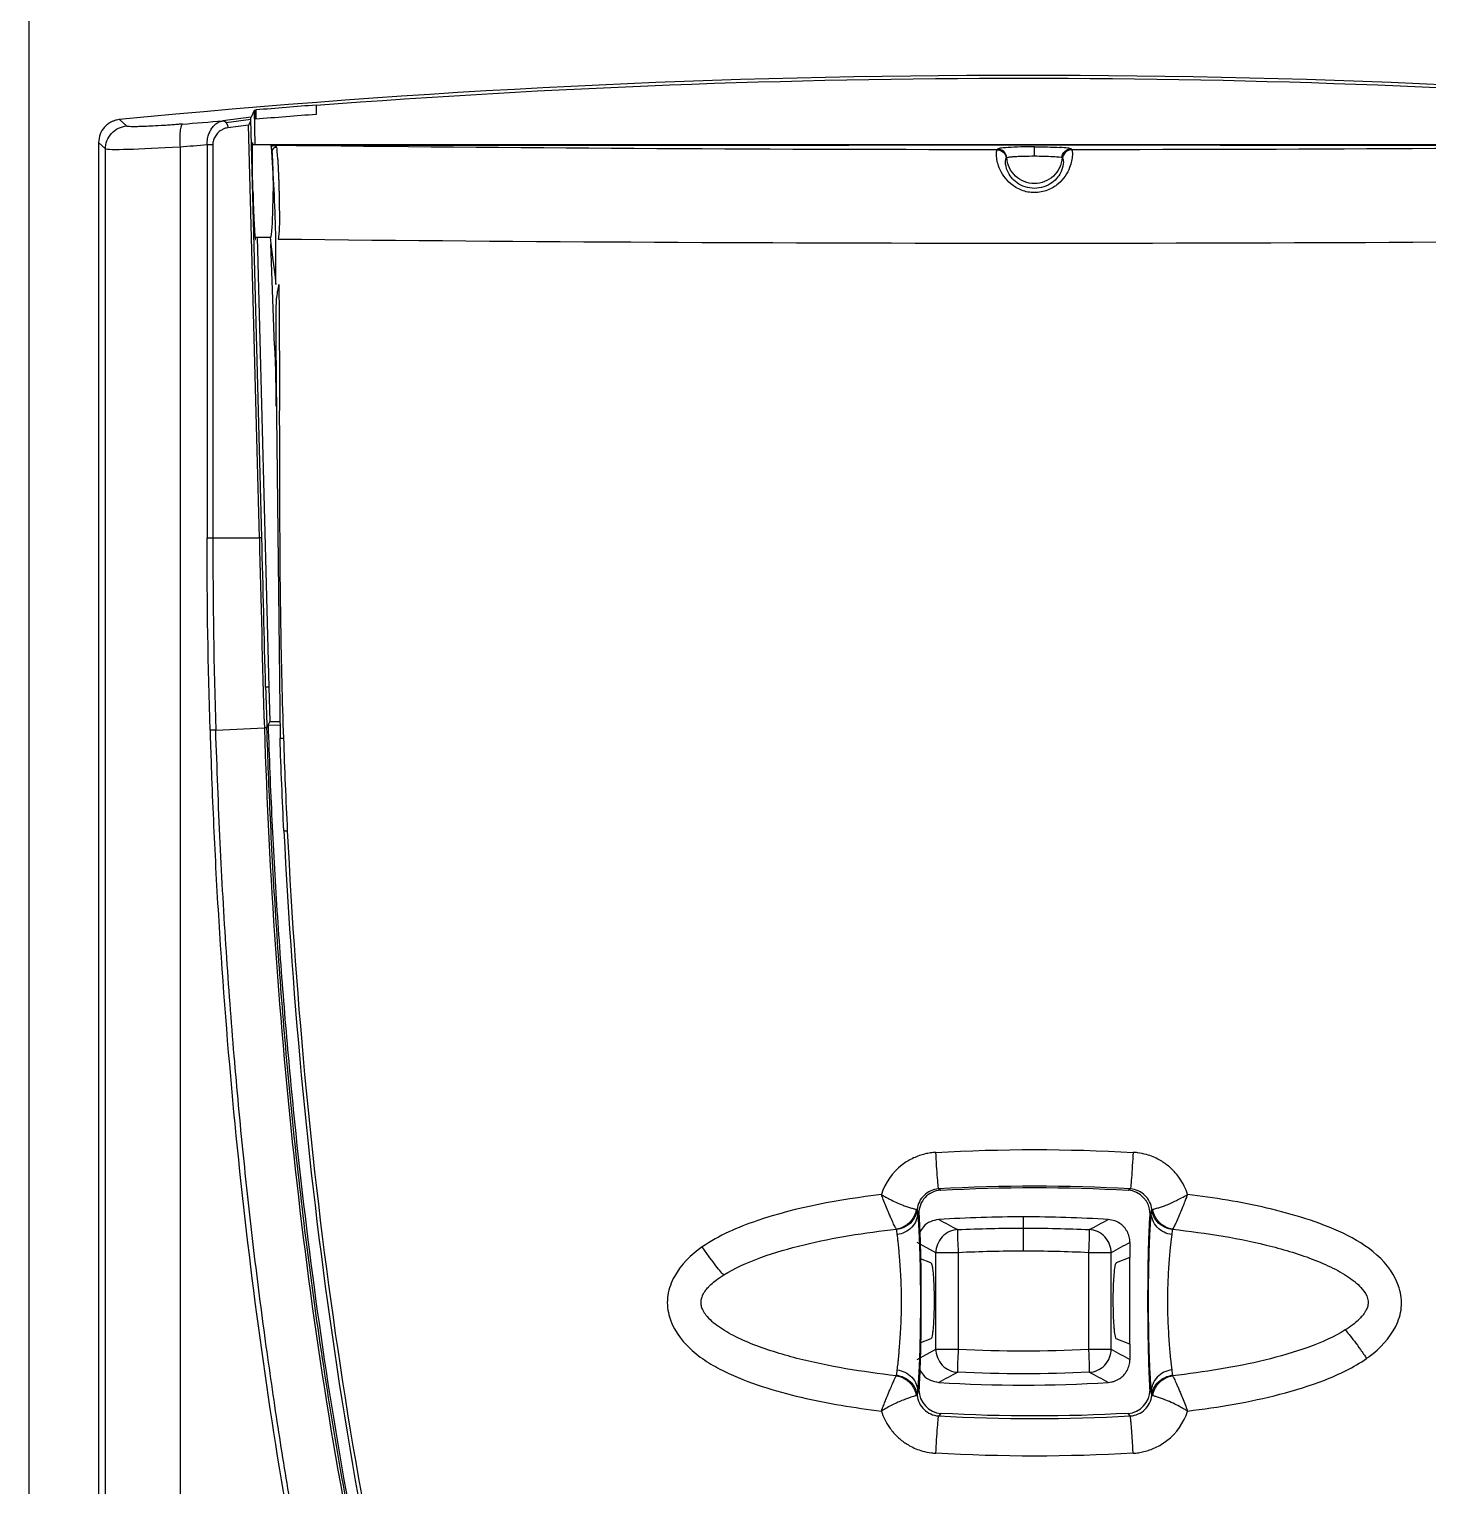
# Model space of a CAD drawing. Header units: millimetres. Extents: x 4 to 60, y 4 to 156.
# Drawn here: x 4.2 to 34.44, y 87.41 to 118.9 of the extents above; entities that cross this region are included whole.
import ezdxf

# ---------------------------------------------------------------- set-up
doc = ezdxf.new("R2010")
doc.units = ezdxf.units.MM

msp = doc.modelspace()

# ---------------------------------------------------------------- linework, layer by layer
at = {"color": 7, "linetype": 'Continuous', "lineweight": 25}
for p, q in [((4.201, 16.5), (4.201, 137.3)), ((9.065, 117.138), (8.999, 116.994)), ((9.101, 117.141), (9.065, 117.138)), ((9.065, 117.138), (9.083, 116.4)), ((9.106, 117.152), (9.101, 117.141)), ((9.101, 116.951), (9.101, 117.141)), ((10.408, 117.256), (10.408, 117.246)), ((10.408, 117.246), (10.408, 117.055)), ((6.303, 116.805), (6.152, 116.942)), ((9, 116.994), (8.391, 116.916)), ((8.997, 116.942), (8.463, 116.873)), ((8.946, 116.824), (8.499, 116.766)), ((9.179, 107.9), (8.946, 116.824)), ((9.234, 107.903), (8.997, 116.948)), ((5.701, 116.445), (5.701, 59.354)), ((5.852, 116.308), (5.701, 116.445)), ((5.852, 59.49), (5.852, 116.308)), ((7.465, 116.349), (7.465, 67.011)), ((8.049, 116.396), (8.049, 107.9)), ((8.173, 116.396), (8.173, 107.9)), ((42.373, 116.4), (9.042, 116.4)), ((9.438, 116.393), (9.429, 116.393)), ((9.429, 116.393), (21.921, 116.393)), ((21.921, 116.4), (29.953, 116.4)), ((29.953, 116.393), (42.445, 116.393)), ((25.339, 116.119), (25.357, 116.125)), ((26.533, 116.122), (26.536, 116.119)), ((9.093, 114.4), (9.424, 114.4)), ((9.135, 114.4), (9.384, 104.675)), ((9.413, 114.4), (9.43, 114.258)), ((9.537, 113.376), (9.537, 114.361)), ((9.43, 114.258), (9.459, 114.023)), ((9.51, 112.058), (9.43, 114.258)), ((9.459, 114.023), (9.511, 113.595)), ((9.511, 113.595), (9.537, 113.376)), ((9.551, 110.552), (9.626, 103.571)), ((8.173, 107.9), (9.179, 107.9)), ((9.384, 104.675), (9.317, 104.674)), ((9.382, 104.675), (9.404, 103.934)), ((9.404, 103.934), (9.368, 103.858)), ((9.404, 103.934), (9.622, 103.934)), ((8.236, 103.749), (9.287, 103.795)), ((9.368, 103.858), (9.341, 103.801)), ((9.368, 103.858), (9.623, 103.856)), ((23.867, 93.831), (23.911, 93.804)), ((27.965, 93.804), (28.009, 93.831)), ((23.414, 93.32), (23.426, 93.312)), ((25.701, 92.985), (25.701, 93.227)), ((28.462, 93.32), (28.45, 93.312)), ((23.806, 92.452), (23.401, 92.673)), ((28.002, 92.673), (28.002, 92.349)), ((23.696, 92.231), (23.475, 92.319)), ((23.806, 90.366), (23.806, 92.452)), ((24.296, 92.452), (23.806, 92.452)), ((24.296, 90.366), (24.296, 92.452)), ((27.106, 92.452), (27.106, 90.366)), ((27.596, 92.452), (27.106, 92.452)), ((27.596, 90.366), (27.596, 92.452)), ((28.002, 92.349), (27.706, 92.231)), ((28.002, 90.473), (28.002, 92.349)), ((23.401, 90.146), (23.806, 90.366)), ((23.696, 90.591), (23.475, 90.503)), ((23.806, 90.366), (24.296, 90.366)), ((27.106, 90.366), (27.596, 90.366)), ((28.002, 90.473), (27.706, 90.591)), ((28.002, 90.473), (28.002, 90.146)), ((23.911, 88.979), (23.867, 88.924)), ((28.009, 88.924), (27.965, 88.979))]:
    msp.add_line(p, q, dxfattribs=at)
at = {"color": 8, "linetype": 'Continuous', "lineweight": 25}
msp.add_line((9.533, 112.142), (9.551, 110.552), dxfattribs=at)
at = {"color": 7, "linetype": 'Continuous', "lineweight": 25}
for centre, radius, start, end in [((25.701, -82.1), 200, 84.39053, 95.60947), ((25.701, -82.1), 199.932, 85.60848, 94.38701), ((25.701, -82.1), 199.942, 94.38679, 94.76099), ((-35.086, 113.259), 44.637, 1.4153, 3.8391), ((25.697, 64.166), 29.061, 89.9918, 93.6075), ((25.708, 64.215), 29.012, 86.39, 90.0129), ((25.701, 118.755), 29.164, 266.3966, 273.6034)]:
    msp.add_arc(centre, radius, start, end, dxfattribs=at)
for points, knots in [([(9.106, 117.152), (9.106, 117.151), (9.105, 117.148), (9.104, 117.137), (9.102, 117.108), (9.102, 117.045), (9.101, 116.981), (9.101, 116.951)], [0, 0, 0, 0, 0.0965486, 0.2201276, 0.3720475, 0.696897, 1, 1, 1, 1]), ([(6.152, 116.942), (6.13, 116.939), (6.087, 116.933), (6.025, 116.914), (5.959, 116.884), (5.892, 116.841), (5.806, 116.76), (5.72, 116.63), (5.707, 116.507), (5.701, 116.445)], [0, 0, 0, 0, 0.089003, 0.177117, 0.265869, 0.383529, 0.50101, 0.749162, 1, 1, 1, 1]), ([(7.516, 116.846), (7.486, 116.844), (7.419, 116.839), (7.31, 116.83), (7.185, 116.821), (7.012, 116.81), (6.834, 116.8), (6.668, 116.793), (6.525, 116.789), (6.415, 116.789), (6.346, 116.794), (6.313, 116.799), (6.306, 116.803), (6.303, 116.805)], [0, 0, 0, 0, 0.046323, 0.103515, 0.171416, 0.249945, 0.395185, 0.499925, 0.601523, 0.750019, 0.854103, 0.937537, 1, 1, 1, 1]), ([(7.516, 116.846), (7.505, 116.843), (7.495, 116.828), (7.477, 116.776), (7.469, 116.737), (7.46, 116.641), (7.457, 116.585), (7.458, 116.467), (7.461, 116.406), (7.465, 116.349)], [0, 0, 0, 0, 0.25, 0.25, 0.5, 0.5, 0.75, 0.75, 1, 1, 1, 1]), ([(8.152, 116.757), (8.162, 116.769), (8.183, 116.797), (8.22, 116.834), (8.267, 116.871), (8.325, 116.902), (8.369, 116.911), (8.391, 116.916)], [0, 0, 0, 0, 0.1430652, 0.3105153, 0.5006878, 0.7552615, 1, 1, 1, 1]), ([(8.391, 116.916), (8.396, 116.916), (8.408, 116.915), (8.433, 116.905), (8.452, 116.888), (8.463, 116.873)], [-0.000014, -0.000014, -0.000014, -0.000014, 0.1199426, 0.247341, 0.4999937, 0.4999937, 0.4999937, 0.4999937]), ([(8.463, 116.873), (8.463, 116.873), (8.474, 116.858), (8.487, 116.83), (8.497, 116.793), (8.499, 116.775), (8.499, 116.766)], [0.4999937, 0.4999937, 0.4999937, 0.4999937, 0.5021378, 0.7569346, 0.884333, 1.0000308, 1.0000308, 1.0000308, 1.0000308]), ([(8.946, 116.824), (8.953, 116.835), (8.967, 116.856), (8.982, 116.888), (8.993, 116.917), (8.996, 116.934), (8.997, 116.942)], [0, 0, 0, 0, 0.258716, 0.521541, 0.769331, 1, 1, 1, 1]), ([(8.997, 116.948), (8.997, 116.957), (8.997, 116.974), (8.998, 116.989), (8.999, 116.993), (8.999, 116.994)], [0, 0, 0, 0, 0.32847, 0.657658, 1, 1, 1, 1]), ([(10.408, 117.055), (10.19, 117.038), (9.754, 117.005), (9.319, 116.969), (9.101, 116.951)], [0, 0, 0, 0, 0.499997, 1, 1, 1, 1]), ([(5.852, 116.308), (5.852, 116.364), (5.862, 116.424), (5.905, 116.54), (5.939, 116.596), (6.025, 116.691), (6.077, 116.73), (6.189, 116.784), (6.247, 116.8), (6.303, 116.805)], [0, 0, 0, 0, 0.25, 0.25, 0.5, 0.5, 0.75, 0.75, 1, 1, 1, 1]), ([(8.049, 116.396), (8.049, 116.418), (8.05, 116.464), (8.059, 116.53), (8.076, 116.603), (8.106, 116.682), (8.136, 116.731), (8.152, 116.757)], [0, 0, 0, 0, 0.165985, 0.332901, 0.499658, 0.736665, 1, 1, 1, 1]), ([(8.204, 116.543), (8.198, 116.527), (8.186, 116.497), (8.175, 116.447), (8.174, 116.413), (8.173, 116.396)], [0, 0, 0, 0, 0.335616, 0.665495, 1, 1, 1, 1]), ([(8.499, 116.766), (8.48, 116.763), (8.441, 116.757), (8.385, 116.734), (8.321, 116.695), (8.254, 116.637), (8.22, 116.573), (8.204, 116.543)], [0, 0, 0, 0, 0.165027, 0.330803, 0.50063, 0.759662, 1, 1, 1, 1]), ([(8.173, 116.396), (8.169, 116.396), (8.161, 116.396), (8.142, 116.396), (8.115, 116.396), (8.087, 116.396), (8.065, 116.396), (8.054, 116.396), (8.049, 116.396)], [0.000004, 0.000004, 0.000004, 0.000004, 0.11568, 0.243079, 0.497876, 0.752672, 0.880071, 1.00001, 1.00001, 1.00001, 1.00001]), ([(9.04, 115.4), (9.039, 115.434), (9.037, 115.503), (9.035, 115.604), (9.033, 115.704), (9.032, 115.801), (9.031, 115.895), (9.03, 115.983), (9.029, 116.066), (9.029, 116.143), (9.029, 116.212), (9.03, 116.274), (9.031, 116.327), (9.032, 116.371), (9.034, 116.406), (9.035, 116.431), (9.038, 116.447), (9.039, 116.449), (9.04, 116.45)], [0, 0, 0, 0, 0.062332, 0.1246832, 0.1870545, 0.2494465, 0.3118597, 0.374295, 0.4367528, 0.499234, 0.561739, 0.6242687, 0.6868237, 0.7494045, 0.8120119, 0.8746465, 0.937309, 1, 1, 1, 1]), ([(9.494, 116.384), (9.491, 116.385), (9.483, 116.386), (9.469, 116.389), (9.455, 116.391), (9.442, 116.392), (9.438, 116.393)], [0, 0, 0, 0, 0.161827, 0.499834, 0.867515, 1, 1, 1, 1]), ([(9.548, 116.346), (9.525, 116.345), (9.498, 116.335), (9.46, 116.297), (9.451, 116.27), (9.451, 116.248)], [0, 0, 0, 0, 0.5, 0.5, 1, 1, 1, 1]), ([(9.451, 116.248), (9.452, 116.228), (9.455, 116.191), (9.459, 116.124), (9.463, 116.05), (9.466, 115.968), (9.47, 115.861), (9.473, 115.726), (9.475, 115.559), (9.476, 115.446), (9.476, 115.388)], [0, 0, 0, 0, 0.101062, 0.200554, 0.299537, 0.399089, 0.50027, 0.667578, 0.832488, 1, 1, 1, 1]), ([(9.494, 116.384), (9.504, 116.382), (9.523, 116.377), (9.541, 116.364), (9.546, 116.352), (9.548, 116.346)], [0, 0, 0, 0, 0.337154, 0.669582, 1, 1, 1, 1]), ([(26.745, 116.291), (26.747, 116.288), (26.751, 116.28), (26.755, 116.259), (26.757, 116.233), (26.758, 116.205), (26.758, 116.151), (26.747, 116.059), (26.703, 115.902), (26.615, 115.727), (26.456, 115.546), (26.227, 115.403), (25.94, 115.346), (25.651, 115.401), (25.421, 115.543), (25.261, 115.725), (25.172, 115.9), (25.128, 116.057), (25.114, 116.171), (25.118, 116.258), (25.125, 116.279), (25.129, 116.291)], [0, 0, 0, 0, 0.029974, 0.057632, 0.082743, 0.105116, 0.124597, 0.192278, 0.249703, 0.315822, 0.374778, 0.437111, 0.499482, 0.561897, 0.624378, 0.68348, 0.749784, 0.80718, 0.874819, 0.929129, 1, 1, 1, 1]), ([(25.129, 116.291), (25.174, 116.291), (25.226, 116.274), (25.302, 116.203), (25.324, 116.153), (25.328, 116.109)], [0, 0, 0, 0, 0.5, 0.5, 1, 1, 1, 1]), ([(25.937, 116.355), (25.843, 116.355), (25.741, 116.354), (25.543, 116.349), (25.448, 116.345), (25.292, 116.335), (25.231, 116.329), (25.155, 116.317), (25.138, 116.31), (25.139, 116.304)], [0, 0, 0, 0, 0.25, 0.25, 0.5, 0.5, 0.75, 0.75, 1, 1, 1, 1]), ([(25.339, 116.119), (25.335, 116.164), (25.314, 116.215), (25.237, 116.286), (25.185, 116.304), (25.139, 116.304)], [0, 0, 0, 0, 0.5, 0.5, 1, 1, 1, 1]), ([(25.937, 116.355), (26.027, 116.355), (26.123, 116.354), (26.311, 116.35), (26.402, 116.346), (26.48, 116.342)], [0, 0, 0, 0, 0.5, 0.5, 1, 1, 1, 1]), ([(25.937, 116.157), (25.937, 116.202), (25.937, 116.255), (25.937, 116.331), (25.937, 116.352), (25.937, 116.355)], [0, 0, 0, 0, 0.5, 0.5, 1, 1, 1, 1]), ([(26.731, 116.31), (26.721, 116.316), (26.696, 116.322), (26.612, 116.332), (26.552, 116.338), (26.48, 116.342)], [0, 0, 0, 0, 0.5, 0.5, 1, 1, 1, 1]), ([(26.533, 116.122), (26.534, 116.137), (26.538, 116.167), (26.557, 116.211), (26.588, 116.252), (26.63, 116.285), (26.679, 116.306), (26.713, 116.309), (26.731, 116.31)], [0, 0, 0, 0, 0.144094, 0.302919, 0.473439, 0.650662, 0.828299, 1, 1, 1, 1]), ([(26.745, 116.291), (26.7, 116.291), (26.648, 116.274), (26.572, 116.203), (26.55, 116.153), (26.546, 116.109)], [0, 0, 0, 0, 0.5, 0.5, 1, 1, 1, 1]), ([(9.574, 116.096), (9.576, 116.071), (9.58, 116.021), (9.584, 115.936), (9.588, 115.847), (9.592, 115.754), (9.596, 115.657), (9.599, 115.56), (9.602, 115.461), (9.606, 115.306), (9.61, 115.088), (9.613, 114.84), (9.612, 114.64), (9.605, 114.493), (9.592, 114.403), (9.586, 114.361)], [0, 0, 0, 0, 0.068885, 0.136247, 0.201904, 0.265698, 0.327492, 0.387173, 0.444652, 0.499862, 0.648207, 0.788788, 0.869278, 0.9394, 1, 1, 1, 1]), ([(26.546, 116.109), (26.555, 116.098), (26.563, 116.07), (26.561, 115.974), (26.552, 115.906), (26.48, 115.744), (26.415, 115.651), (26.212, 115.505), (26.077, 115.457), (25.8, 115.457), (25.664, 115.504), (25.46, 115.65), (25.394, 115.744), (25.323, 115.905), (25.313, 115.974), (25.311, 116.07), (25.319, 116.099), (25.328, 116.109)], [0, 0, 0, 0, 0.125, 0.125, 0.25, 0.25, 0.375, 0.375, 0.5, 0.5, 0.625, 0.625, 0.75, 0.75, 0.875, 0.875, 1, 1, 1, 1]), ([(26.536, 116.119), (26.525, 115.969), (26.456, 115.824), (26.237, 115.62), (26.087, 115.561), (25.787, 115.561), (25.638, 115.62), (25.418, 115.825), (25.349, 115.969), (25.339, 116.119)], [0, 0, 0, 0, 0.25, 0.25, 0.5, 0.5, 0.75, 0.75, 1, 1, 1, 1]), ([(25.937, 116.157), (26.003, 116.157), (26.073, 116.156), (26.21, 116.153), (26.277, 116.15), (26.392, 116.144), (26.44, 116.14), (26.506, 116.131), (26.526, 116.127), (26.533, 116.122)], [0, 0, 0, 0, 0.25, 0.25, 0.5, 0.5, 0.75, 0.75, 1, 1, 1, 1]), ([(9.04, 115.4), (9.043, 115.299), (9.049, 115.074), (9.061, 114.769), (9.073, 114.538), (9.084, 114.39), (9.094, 114.323), (9.098, 114.377), (9.099, 114.4)], [0, 0, 0, 0, 0.1587358, 0.3544162, 0.528944, 0.6724604, 0.865313, 1, 1, 1, 1]), ([(9.424, 114.409), (9.425, 114.406), (9.432, 114.394), (9.441, 114.45), (9.453, 114.56), (9.463, 114.721), (9.47, 114.929), (9.475, 115.155), (9.475, 115.312), (9.476, 115.388)], [0, 0, 0, 0, 0.053197, 0.229359, 0.368982, 0.537322, 0.698597, 0.85282, 1, 1, 1, 1]), ([(9.603, 113.376), (9.6, 113.362), (9.594, 113.336), (9.58, 113.285), (9.562, 113.196), (9.544, 113.071), (9.537, 112.917), (9.534, 112.73), (9.533, 112.47), (9.533, 112.264), (9.533, 112.142)], [0, 0, 0, 0, 0.033788, 0.064048, 0.128099, 0.255046, 0.373648, 0.504522, 0.706178, 1, 1, 1, 1]), ([(9.624, 108.472), (9.623, 108.719), (9.618, 109.536), (9.618, 110.655), (9.619, 111.738), (9.617, 112.439), (9.614, 112.955), (9.606, 113.259), (9.603, 113.376)], [0, 0, 0, 0, 0.151581, 0.499482, 0.684231, 0.814523, 0.928197, 1, 1, 1, 1]), ([(9.507, 112.058), (9.515, 111.87), (9.532, 111.425), (9.535, 110.995), (9.536, 110.747)], [0, 0, 0, 0, 0.424308, 1, 1, 1, 1]), ([(9.645, 106.022), (9.638, 106.494), (9.627, 107.31), (9.625, 108.127), (9.624, 108.472)], [0, 0, 0, 0, 0.577688, 1, 1, 1, 1]), ([(8.113, 103.748), (8.118, 103.575), (8.129, 103.231), (8.153, 102.542), (8.203, 101.336), (8.332, 98.927), (8.708, 94.115), (9.412, 88.639), (10.431, 83.219), (11.242, 79.767), (12.034, 76.922), (12.623, 75.044), (13.14, 73.557), (13.496, 72.587), (13.781, 71.853), (13.926, 71.487), (13.98, 71.35)], [0, 0, 0, 0, 0.015624, 0.031248, 0.062497, 0.124993, 0.249982, 0.499969, 0.625012, 0.75002, 0.821444, 0.892867, 0.92858, 0.964292, 0.986629, 1, 1, 1, 1]), ([(14.08, 71.35), (14.067, 71.382), (14.03, 71.474), (13.957, 71.656), (13.85, 71.926), (13.712, 72.283), (13.543, 72.729), (13.347, 73.265), (13.125, 73.891), (12.88, 74.608), (12.616, 75.416), (12.334, 76.317), (12.038, 77.31), (11.732, 78.398), (11.419, 79.581), (11.102, 80.86), (10.785, 82.236), (10.471, 83.709), (10.163, 85.28), (9.863, 86.947), (9.575, 88.711), (9.304, 90.573), (9.053, 92.532), (8.826, 94.588), (8.626, 96.741), (8.458, 98.991), (8.322, 101.338), (8.265, 102.935), (8.236, 103.749)], [0, 0, 0, 0, 0.003105, 0.009041, 0.017808, 0.029406, 0.043836, 0.061096, 0.081184, 0.104094, 0.129817, 0.158347, 0.189691, 0.223865, 0.260869, 0.30071, 0.343395, 0.388927, 0.437311, 0.488526, 0.542558, 0.599413, 0.659094, 0.721606, 0.786952, 0.855133, 0.92615, 1, 1, 1, 1]), ([(15.75, 71.349), (15.668, 71.527), (15.382, 72.144), (14.808, 73.481), (13.976, 75.656), (12.982, 78.708), (11.933, 82.663), (11.133, 86.533), (10.565, 89.953), (10.2, 92.576), (9.914, 95.074), (9.695, 97.443), (9.532, 99.681), (9.414, 101.785), (9.365, 103.144), (9.341, 103.801)], [0, 0, 0, 0, 0.017632, 0.061334, 0.131205, 0.227575, 0.350649, 0.499988, 0.583562, 0.663115, 0.738631, 0.810093, 0.877485, 0.940791, 1, 1, 1, 1]), ([(9.368, 103.858), (9.38, 103.514), (9.403, 102.825), (9.449, 101.79), (9.504, 100.751), (9.567, 99.711), (9.64, 98.669), (9.721, 97.626), (9.812, 96.582), (10.009, 94.521), (10.375, 91.414), (11.009, 87.367), (11.832, 83.262), (12.651, 80.034), (13.471, 77.305), (14.048, 75.591), (14.621, 74.068), (15.037, 73.038), (15.418, 72.147), (15.669, 71.603), (15.785, 71.351)], [0, 0, 0, 0, 0.030958, 0.06203, 0.093202, 0.124459, 0.155785, 0.187166, 0.218583, 0.250021, 0.373397, 0.500024, 0.618506, 0.750013, 0.799531, 0.875016, 0.912786, 0.946029, 0.975016, 1, 1, 1, 1]), ([(9.626, 103.571), (9.622, 103.571), (9.627, 103.571), (9.659, 103.572), (9.684, 103.573), (9.708, 103.573)], [0, 0, 0, 0, 0.5, 0.5, 1, 1, 1, 1]), ([(9.709, 101.571), (9.705, 101.57), (9.71, 101.569), (9.742, 101.569), (9.768, 101.57), (9.791, 101.57)], [0, 0, 0, 0, 0.5, 0.5, 1, 1, 1, 1]), ([(9.71, 101.571), (9.897, 97.805), (10.25, 94.056), (11.353, 86.593), (12.105, 82.869), (13.142, 79.228)], [0, 0, 0, 0, 0.5, 0.5, 1, 1, 1, 1]), ([(42.083, 101.57), (41.897, 97.82), (41.545, 94.09), (40.724, 88.522), (40.4, 86.667), (39.633, 82.979), (39.189, 81.147), (38.162, 77.527), (37.587, 75.741), (36.22, 72.252), (35.428, 70.547), (34.007, 68.083), (33.496, 67.282), (32.362, 65.764), (31.737, 65.047), (30.34, 63.747), (29.572, 63.174), (27.851, 62.337), (26.897, 62.083), (24.994, 62.08), (24.046, 62.329), (22.328, 63.158), (21.553, 63.734), (20.169, 65.014), (19.548, 65.725), (18.41, 67.237), (17.896, 68.037), (16.481, 70.478), (15.687, 72.182), (14.308, 75.688), (13.725, 77.487), (12.177, 82.93), (11.429, 86.641), (10.33, 94.079), (9.977, 97.816), (9.791, 101.57)], [0, 0, 0, 0, 0.125, 0.125, 0.1875, 0.1875, 0.25, 0.25, 0.3125, 0.3125, 0.375, 0.375, 0.40625, 0.40625, 0.4375, 0.4375, 0.46875, 0.46875, 0.5, 0.5, 0.53125, 0.53125, 0.5625, 0.5625, 0.59375, 0.59375, 0.625, 0.625, 0.6875, 0.6875, 0.75, 0.75, 0.875, 0.875, 1, 1, 1, 1]), ([(23.805, 94.62), (23.767, 94.617), (23.688, 94.611), (23.569, 94.587), (23.446, 94.551), (23.321, 94.5), (23.195, 94.434), (23.115, 94.378), (23.075, 94.349)], [0, 0, 0, 0, 0.144841, 0.298107, 0.45999, 0.630744, 0.810651, 1, 1, 1, 1]), ([(23.867, 93.831), (23.865, 93.833), (23.862, 93.852), (23.853, 93.931), (23.847, 93.991), (23.835, 94.144), (23.828, 94.237), (23.816, 94.429), (23.81, 94.528), (23.805, 94.62)], [0, 0, 0, 0, 0.25, 0.25, 0.5, 0.5, 0.75, 0.75, 1, 1, 1, 1]), ([(28.071, 94.621), (28.066, 94.528), (28.06, 94.429), (28.047, 94.237), (28.041, 94.144), (28.029, 93.991), (28.023, 93.931), (28.014, 93.852), (28.011, 93.833), (28.009, 93.831)], [0, 0, 0, 0, 0.25, 0.25, 0.5, 0.5, 0.75, 0.75, 1, 1, 1, 1]), ([(29.074, 94.063), (29.05, 94.095), (29.003, 94.159), (28.922, 94.246), (28.834, 94.325), (28.739, 94.397), (28.587, 94.491), (28.395, 94.57), (28.2, 94.611), (28.102, 94.618), (28.071, 94.621)], [0, 0, 0, 0, 0.100201, 0.200229, 0.300157, 0.400056, 0.500007, 0.752511, 0.920238, 1, 1, 1, 1]), ([(23.867, 93.831), (23.746, 93.824), (23.525, 93.721), (23.412, 93.505), (23.399, 93.386)], [0.0000049, 0.0000049, 0.0000049, 0.0000049, 0.5, 0.9942183, 0.9942183, 0.9942183, 0.9942183]), ([(28.476, 93.386), (28.464, 93.505), (28.351, 93.721), (28.13, 93.824), (28.009, 93.831)], [0.0057659, 0.0057659, 0.0057659, 0.0057659, 0.5, 1, 1, 1, 1]), ([(22.628, 93.71), (22.652, 93.695), (22.711, 93.66), (22.817, 93.603), (22.953, 93.537), (23.084, 93.481), (23.197, 93.441), (23.282, 93.415), (23.347, 93.398), (23.371, 93.393), (23.382, 93.391)], [0, 0, 0, 0, 0.075509, 0.182614, 0.323696, 0.499764, 0.618003, 0.750034, 0.888121, 1, 1, 1, 1]), ([(22.951, 92.961), (22.947, 92.967), (22.941, 92.978), (22.925, 93.007), (22.905, 93.046), (22.881, 93.098), (22.852, 93.163), (22.818, 93.24), (22.776, 93.339), (22.726, 93.46), (22.674, 93.591), (22.642, 93.674), (22.628, 93.71)], [0, 0, 0, 0, 0.074403, 0.154032, 0.238745, 0.328427, 0.422585, 0.520558, 0.619972, 0.761698, 0.899557, 1, 1, 1, 1]), ([(23.911, 93.804), (23.782, 93.796), (23.659, 93.738), (23.529, 93.598), (23.494, 93.542), (23.449, 93.423), (23.439, 93.359), (23.439, 93.294)], [0, 0, 0, 0, 0.5, 0.5, 0.75, 0.75, 1, 1, 1, 1]), ([(28.494, 93.391), (28.501, 93.392), (28.516, 93.395), (28.554, 93.404), (28.608, 93.419), (28.682, 93.443), (28.777, 93.476), (28.887, 93.52), (29.003, 93.575), (29.124, 93.638), (29.205, 93.685), (29.248, 93.71)], [0, 0, 0, 0, 0.077313, 0.166044, 0.266372, 0.37799, 0.500004, 0.626282, 0.750174, 0.869196, 1, 1, 1, 1]), ([(29.248, 93.71), (29.239, 93.687), (29.219, 93.635), (29.185, 93.549), (29.141, 93.436), (29.094, 93.323), (29.041, 93.2), (28.992, 93.09), (28.949, 93.001), (28.933, 92.974), (28.925, 92.961)], [0, 0, 0, 0, 0.064072, 0.147056, 0.249983, 0.396737, 0.500283, 0.680885, 0.848336, 1, 1, 1, 1]), ([(33.176, 90.208), (33.41, 90.381), (33.621, 90.604), (33.812, 90.988), (33.855, 91.124), (33.884, 91.409), (33.867, 91.554), (33.743, 91.96), (33.563, 92.205), (33.124, 92.597), (32.872, 92.745), (32.35, 92.997), (32.077, 93.098), (31.526, 93.275), (31.247, 93.351), (30.4, 93.548), (29.824, 93.639), (29.248, 93.71)], [0, 0, 0, 0, 0.125, 0.125, 0.1875, 0.1875, 0.25, 0.25, 0.375, 0.375, 0.5, 0.5, 0.625, 0.625, 0.75, 0.75, 1, 1, 1, 1]), ([(23.382, 93.391), (23.374, 93.341), (23.351, 93.264), (23.293, 93.168), (23.238, 93.103), (23.173, 93.048), (23.077, 92.991), (23, 92.968), (22.951, 92.961)], [0, 0, 0, 0, 0.25, 0.375, 0.5, 0.625, 0.75, 1, 1, 1, 1]), ([(23.399, 93.386), (23.387, 93.285), (23.338, 93.175), (23.172, 93.012), (23.06, 92.964), (22.957, 92.953)], [0, 0, 0, 0, 0.5, 0.5, 1, 1, 1, 1]), ([(23.414, 93.32), (23.413, 93.267), (23.403, 93.211), (23.36, 93.101), (23.327, 93.048), (23.243, 92.958), (23.191, 92.92), (23.082, 92.867), (23.025, 92.851), (22.97, 92.845)], [0, 0, 0, 0, 0.25, 0.25, 0.5, 0.5, 0.75, 0.75, 1, 1, 1, 1]), ([(23.456, 90.112), (23.458, 90.142), (23.46, 90.201), (23.463, 90.299), (23.466, 90.407), (23.469, 90.537), (23.473, 90.736), (23.478, 91.05), (23.48, 91.532), (23.476, 91.963), (23.469, 92.299), (23.463, 92.515), (23.455, 92.713), (23.447, 92.893), (23.437, 93.059), (23.426, 93.209), (23.418, 93.283), (23.414, 93.32)], [0, 0, 0, 0, 0.029703, 0.060477, 0.092301, 0.125153, 0.17088, 0.25022, 0.356196, 0.499461, 0.550556, 0.624562, 0.690339, 0.74971, 0.833346, 0.916918, 1, 1, 1, 1]), ([(23.439, 93.294), (23.437, 93.298), (23.433, 93.307), (23.428, 93.31), (23.426, 93.312)], [0, 0, 0, 0, 0.480163, 1, 1, 1, 1]), ([(23.439, 93.294), (23.441, 93.264), (23.444, 93.204), (23.45, 93.105), (23.454, 93.001), (23.459, 92.891), (23.463, 92.775), (23.467, 92.653), (23.472, 92.488), (23.477, 92.273), (23.481, 91.996), (23.484, 91.704), (23.485, 91.3), (23.482, 90.794), (23.473, 90.348), (23.464, 90.038), (23.456, 89.833), (23.448, 89.647), (23.442, 89.539), (23.439, 89.482)], [0, 0, 0, 0, 0.038198, 0.075368, 0.111626, 0.147096, 0.181911, 0.21621, 0.25014, 0.31392, 0.375215, 0.438826, 0.501096, 0.625989, 0.750814, 0.812155, 0.875621, 0.934109, 1, 1, 1, 1]), ([(28.437, 89.488), (28.435, 89.516), (28.432, 89.571), (28.428, 89.658), (28.424, 89.744), (28.418, 89.872), (28.412, 90.044), (28.405, 90.277), (28.4, 90.525), (28.395, 90.803), (28.393, 91.049), (28.392, 91.251), (28.391, 91.403), (28.392, 91.556), (28.393, 91.756), (28.395, 92.001), (28.399, 92.276), (28.405, 92.521), (28.412, 92.751), (28.419, 92.953), (28.428, 93.14), (28.436, 93.241), (28.441, 93.294)], [0, 0, 0, 0, 0.034475, 0.06661, 0.096488, 0.124202, 0.192127, 0.248835, 0.311198, 0.373777, 0.436697, 0.468168, 0.49967, 0.531196, 0.562697, 0.625431, 0.687764, 0.75032, 0.807081, 0.875168, 0.933614, 1, 1, 1, 1]), ([(28.462, 93.32), (28.461, 93.307), (28.456, 93.271), (28.449, 93.19), (28.441, 93.086), (28.433, 92.963), (28.426, 92.838), (28.422, 92.735), (28.419, 92.681)], [0, 0, 0, 0, 0.104119, 0.270243, 0.498709, 0.649321, 0.816382, 1, 1, 1, 1]), ([(28.45, 93.312), (28.447, 93.311), (28.443, 93.307), (28.439, 93.299), (28.437, 93.296)], [0, 0, 0, 0, 0.533719, 1, 1, 1, 1]), ([(28.906, 92.845), (28.851, 92.852), (28.793, 92.868), (28.684, 92.921), (28.633, 92.958), (28.549, 93.049), (28.516, 93.102), (28.473, 93.211), (28.463, 93.268), (28.462, 93.32)], [0, 0, 0, 0, 0.25, 0.25, 0.5, 0.5, 0.75, 0.75, 1, 1, 1, 1]), ([(28.919, 92.953), (28.816, 92.964), (28.704, 93.012), (28.538, 93.175), (28.488, 93.285), (28.476, 93.386)], [0, 0, 0, 0, 0.5, 0.5, 1, 1, 1, 1]), ([(28.925, 92.961), (28.876, 92.968), (28.799, 92.991), (28.703, 93.048), (28.638, 93.103), (28.583, 93.168), (28.525, 93.264), (28.502, 93.341), (28.494, 93.391)], [0, 0, 0, 0, 0.25, 0.375, 0.5, 0.625, 0.75, 1, 1, 1, 1]), ([(19.219, 91.973), (19.446, 92.115), (19.725, 92.241), (20.322, 92.457), (20.635, 92.547), (21.596, 92.78), (22.271, 92.884), (22.951, 92.961)], [0, 0, 0, 0, 0.25, 0.25, 0.5, 0.5, 1, 1, 1, 1]), ([(22.957, 92.953), (22.956, 92.954), (22.956, 92.957), (22.952, 92.96), (22.951, 92.961)], [0, 0, 0, 0, 0.499516, 1, 1, 1, 1]), ([(22.97, 92.845), (22.967, 92.865), (22.962, 92.907), (22.958, 92.937), (22.957, 92.953)], [0, 0, 0, 0, 0.487487, 1, 1, 1, 1]), ([(23.868, 93.169), (23.806, 93.158), (23.683, 93.136), (23.535, 93.032), (23.482, 92.934), (23.459, 92.892)], [0, 0, 0, 0, 0.361609, 0.721416, 1, 1, 1, 1]), ([(24.279, 92.95), (24.222, 92.947), (24.161, 92.934), (24.045, 92.882), (23.99, 92.843), (23.898, 92.747), (23.863, 92.69), (23.817, 92.571), (23.806, 92.509), (23.806, 92.452)], [0, 0, 0, 0, 0.25, 0.25, 0.5, 0.5, 0.75, 0.75, 1, 1, 1, 1]), ([(24.296, 92.452), (24.293, 92.509), (24.291, 92.571), (24.285, 92.69), (24.283, 92.747), (24.28, 92.843), (24.279, 92.882), (24.278, 92.934), (24.278, 92.947), (24.279, 92.95)], [0, 0, 0, 0, 0.25, 0.25, 0.5, 0.5, 0.75, 0.75, 1, 1, 1, 1]), ([(25.701, 92.486), (25.701, 92.543), (25.701, 92.605), (25.701, 92.724), (25.701, 92.781), (25.701, 92.878), (25.701, 92.916), (25.701, 92.968), (25.701, 92.982), (25.701, 92.985)], [0, 0, 0, 0, 0.25, 0.25, 0.5, 0.5, 0.75, 0.75, 1, 1, 1, 1]), ([(27.123, 92.95), (27.124, 92.947), (27.124, 92.934), (27.124, 92.882), (27.123, 92.843), (27.119, 92.747), (27.117, 92.69), (27.112, 92.571), (27.109, 92.509), (27.106, 92.452)], [0, 0, 0, 0, 0.25, 0.25, 0.5, 0.5, 0.75, 0.75, 1, 1, 1, 1]), ([(27.596, 92.452), (27.596, 92.509), (27.586, 92.571), (27.54, 92.69), (27.504, 92.747), (27.413, 92.843), (27.358, 92.882), (27.241, 92.934), (27.18, 92.947), (27.123, 92.95)], [0, 0, 0, 0, 0.25, 0.25, 0.5, 0.5, 0.75, 0.75, 1, 1, 1, 1]), ([(28.002, 92.673), (28.001, 92.693), (28, 92.736), (27.987, 92.798), (27.967, 92.858), (27.94, 92.915), (27.907, 92.968), (27.857, 93.027), (27.781, 93.092), (27.668, 93.15), (27.58, 93.163), (27.534, 93.169)], [0, 0, 0, 0, 0.083788, 0.168479, 0.253293, 0.337435, 0.420138, 0.500701, 0.646804, 0.816034, 1, 1, 1, 1]), ([(28.925, 92.961), (29.656, 92.878), (30.389, 92.762), (31.246, 92.542), (31.414, 92.494), (31.744, 92.389), (31.905, 92.332), (32.213, 92.207), (32.36, 92.139), (32.628, 91.994), (32.748, 91.917), (32.847, 91.838)], [0, 0, 0, 0, 0.5, 0.5, 0.625, 0.625, 0.75, 0.75, 0.875, 0.875, 1, 1, 1, 1]), ([(18.755, 92.578), (18.516, 92.412), (18.294, 92.193), (18.084, 91.812), (18.034, 91.677), (17.99, 91.392), (17.998, 91.244), (18.105, 90.829), (18.28, 90.577), (18.607, 90.272), (18.726, 90.183), (18.973, 90.023), (19.101, 89.953), (19.495, 89.758), (19.771, 89.654), (20.327, 89.473), (20.609, 89.395), (21.464, 89.194), (22.046, 89.101), (22.628, 89.03)], [0, 0, 0, 0, 0.125, 0.125, 0.1875, 0.1875, 0.25, 0.25, 0.375, 0.375, 0.4375, 0.4375, 0.5, 0.5, 0.625, 0.625, 0.75, 0.75, 1, 1, 1, 1]), ([(19.219, 91.973), (19.175, 92.016), (19.105, 92.098), (18.978, 92.264), (18.932, 92.325), (18.842, 92.451), (18.797, 92.516), (18.755, 92.578)], [0, 0, 0, 0, 0.5, 0.5, 0.75, 0.75, 1, 1, 1, 1]), ([(22.97, 89.919), (22.973, 89.94), (22.979, 89.982), (22.987, 90.053), (22.997, 90.148), (23.008, 90.27), (23.023, 90.437), (23.036, 90.627), (23.051, 90.856), (23.06, 91.073), (23.064, 91.256), (23.065, 91.397), (23.064, 91.538), (23.06, 91.721), (23.051, 91.936), (23.036, 92.161), (23.023, 92.347), (23.008, 92.51), (22.996, 92.642), (22.983, 92.757), (22.975, 92.815), (22.97, 92.845)], [0, 0, 0, 0, 0.045156, 0.086815, 0.125087, 0.193152, 0.250131, 0.312629, 0.375093, 0.437503, 0.468758, 0.500007, 0.531255, 0.562509, 0.624917, 0.687382, 0.74988, 0.806819, 0.874928, 0.933565, 1, 1, 1, 1]), ([(28.419, 92.681), (28.418, 92.651), (28.416, 92.589), (28.412, 92.485), (28.409, 92.371), (28.406, 92.239), (28.402, 92.026), (28.398, 91.774), (28.397, 91.496), (28.397, 91.271), (28.399, 91.04), (28.401, 90.808), (28.404, 90.662), (28.406, 90.588)], [0, 0, 0, 0, 0.058501, 0.119695, 0.183537, 0.249962, 0.328057, 0.499638, 0.591747, 0.688216, 0.788015, 0.891712, 1, 1, 1, 1]), ([(28.906, 92.845), (28.896, 92.785), (28.882, 92.671), (28.863, 92.469), (28.849, 92.294), (28.835, 92.092), (28.822, 91.869), (28.815, 91.674), (28.812, 91.515), (28.811, 91.397), (28.812, 91.278), (28.815, 91.119), (28.823, 90.923), (28.835, 90.698), (28.849, 90.492), (28.864, 90.312), (28.883, 90.103), (28.897, 89.983), (28.906, 89.919)], [0, 0, 0, 0, 0.125, 0.1875, 0.25, 0.3125, 0.375, 0.4375, 0.46875, 0.5, 0.53125, 0.5625, 0.625, 0.6875, 0.75, 0.8125, 0.875, 1, 1, 1, 1]), ([(23.696, 92.231), (23.699, 92.23), (23.703, 92.229), (23.71, 92.217), (23.717, 92.197), (23.726, 92.161), (23.736, 92.097), (23.747, 91.994), (23.757, 91.866), (23.763, 91.721), (23.767, 91.568), (23.768, 91.463), (23.768, 91.411)], [0, 0, 0, 0, 0.062831, 0.125147, 0.187552, 0.250649, 0.375356, 0.500754, 0.628663, 0.757314, 0.878465, 1, 1, 1, 1]), ([(27.706, 92.231), (27.703, 92.23), (27.698, 92.228), (27.69, 92.212), (27.682, 92.185), (27.673, 92.144), (27.664, 92.081), (27.655, 91.987), (27.646, 91.866), (27.639, 91.721), (27.635, 91.568), (27.635, 91.463), (27.634, 91.411)], [0, 0, 0, 0, 0.073061, 0.145214, 0.21741, 0.290597, 0.395601, 0.500818, 0.62897, 0.757355, 0.878596, 1, 1, 1, 1]), ([(18.838, 91.657), (18.83, 91.646), (18.807, 91.616), (18.769, 91.555), (18.733, 91.474), (18.718, 91.38), (18.731, 91.289), (18.769, 91.196), (18.841, 91.087), (18.933, 90.992), (19.003, 90.935), (19.027, 90.916)], [0, 0, 0, 0, 0.046442, 0.130159, 0.244551, 0.346986, 0.449305, 0.550431, 0.691144, 0.893056, 1, 1, 1, 1]), ([(18.839, 91.656), (18.844, 91.661), (18.86, 91.679), (18.893, 91.716), (18.923, 91.746), (18.942, 91.764)], [0, 0, 0, 0, 0.148032, 0.473197, 1, 1, 1, 1]), ([(32.847, 91.838), (32.866, 91.823), (32.93, 91.77), (33.043, 91.657), (33.141, 91.505), (33.158, 91.353), (33.132, 91.257), (33.096, 91.184), (33.063, 91.134), (33.043, 91.108), (33.035, 91.098)], [0, 0, 0, 0, 0.082644, 0.284988, 0.550121, 0.681903, 0.792573, 0.88703, 0.958274, 1, 1, 1, 1]), ([(23.768, 91.411), (23.768, 91.385), (23.768, 91.333), (23.767, 91.255), (23.765, 91.179), (23.762, 91.078), (23.757, 90.956), (23.747, 90.829), (23.736, 90.724), (23.724, 90.649), (23.71, 90.6), (23.701, 90.594), (23.696, 90.591)], [0, 0, 0, 0, 0.0608559, 0.1212587, 0.1817713, 0.2429533, 0.3707958, 0.4995191, 0.6241199, 0.7496293, 0.8745923, 1, 1, 1, 1]), ([(27.634, 91.411), (27.635, 91.385), (27.635, 91.333), (27.636, 91.255), (27.637, 91.179), (27.64, 91.078), (27.646, 90.956), (27.655, 90.835), (27.664, 90.741), (27.676, 90.663), (27.69, 90.603), (27.701, 90.595), (27.706, 90.591)], [0, 0, 0, 0, 0.060931, 0.121361, 0.181856, 0.242978, 0.370929, 0.499546, 0.604354, 0.709832, 0.854793, 1, 1, 1, 1]), ([(33.035, 91.098), (33.03, 91.093), (33.015, 91.075), (32.982, 91.038), (32.952, 91.008), (32.933, 90.99)], [0, 0, 0, 0, 0.148342, 0.473514, 1, 1, 1, 1]), ([(22.951, 89.792), (22.219, 89.876), (21.486, 89.992), (20.63, 90.213), (20.461, 90.261), (20.131, 90.366), (19.969, 90.423), (19.661, 90.548), (19.515, 90.615), (19.247, 90.76), (19.126, 90.838), (19.027, 90.916)], [0, 0, 0, 0, 0.5, 0.5, 0.625, 0.625, 0.75, 0.75, 0.875, 0.875, 1, 1, 1, 1]), ([(32.656, 90.782), (32.429, 90.64), (32.15, 90.514), (31.553, 90.298), (31.24, 90.208), (30.28, 89.975), (29.605, 89.87), (28.925, 89.792)], [0, 0, 0, 0, 0.25, 0.25, 0.5, 0.5, 1, 1, 1, 1]), ([(32.656, 90.782), (32.7, 90.736), (32.77, 90.651), (32.897, 90.482), (32.942, 90.42), (33.032, 90.293), (33.077, 90.229), (33.119, 90.167)], [0, 0, 0, 0, 0.5, 0.5, 0.75, 0.75, 1, 1, 1, 1]), ([(23.806, 90.366), (23.806, 90.309), (23.817, 90.247), (23.863, 90.128), (23.898, 90.071), (23.99, 89.975), (24.045, 89.936), (24.161, 89.884), (24.222, 89.871), (24.279, 89.868)], [0, 0, 0, 0, 0.25, 0.25, 0.5, 0.5, 0.75, 0.75, 1, 1, 1, 1]), ([(24.279, 89.868), (24.278, 89.871), (24.278, 89.884), (24.279, 89.936), (24.28, 89.975), (24.283, 90.071), (24.285, 90.128), (24.291, 90.247), (24.293, 90.309), (24.296, 90.366)], [0, 0, 0, 0, 0.25, 0.25, 0.5, 0.5, 0.75, 0.75, 1, 1, 1, 1]), ([(27.106, 90.366), (27.109, 90.309), (27.112, 90.247), (27.117, 90.128), (27.119, 90.071), (27.123, 89.975), (27.124, 89.936), (27.124, 89.884), (27.124, 89.871), (27.123, 89.868)], [0, 0, 0, 0, 0.25, 0.25, 0.5, 0.5, 0.75, 0.75, 1, 1, 1, 1]), ([(27.123, 89.868), (27.18, 89.871), (27.241, 89.884), (27.357, 89.936), (27.413, 89.975), (27.504, 90.071), (27.54, 90.128), (27.586, 90.247), (27.596, 90.309), (27.596, 90.366)], [0, 0, 0, 0, 0.25, 0.25, 0.5, 0.5, 0.75, 0.75, 1, 1, 1, 1]), ([(28.406, 90.588), (28.406, 90.548), (28.408, 90.471), (28.411, 90.364), (28.414, 90.265), (28.417, 90.175), (28.42, 90.093), (28.423, 90.018), (28.426, 89.95), (28.43, 89.889), (28.433, 89.833), (28.436, 89.782), (28.438, 89.735), (28.441, 89.694), (28.444, 89.656), (28.446, 89.621), (28.449, 89.59), (28.451, 89.562), (28.453, 89.537), (28.455, 89.515), (28.457, 89.495), (28.459, 89.477), (28.461, 89.461), (28.462, 89.451), (28.462, 89.446)], [0, 0, 0, 0, 0.068724, 0.135296, 0.199626, 0.261655, 0.321321, 0.378662, 0.433785, 0.486757, 0.537602, 0.586311, 0.632867, 0.677255, 0.719461, 0.759474, 0.797282, 0.832879, 0.866261, 0.897426, 0.926376, 0.953116, 0.977655, 1, 1, 1, 1]), ([(23.414, 89.446), (23.415, 89.461), (23.419, 89.499), (23.427, 89.585), (23.435, 89.696), (23.443, 89.827), (23.45, 89.957), (23.454, 90.06), (23.456, 90.112)], [0, 0, 0, 0, 0.102764, 0.268888, 0.498747, 0.659246, 0.826264, 1, 1, 1, 1]), ([(27.534, 89.649), (27.558, 89.651), (27.603, 89.656), (27.669, 89.675), (27.729, 89.7), (27.783, 89.732), (27.828, 89.766), (27.884, 89.82), (27.944, 89.902), (27.993, 90.019), (27.999, 90.103), (28.002, 90.146)], [0, 0, 0, 0, 0.09345, 0.18452, 0.271839, 0.354225, 0.430736, 0.500688, 0.663486, 0.831964, 1, 1, 1, 1]), ([(29.248, 89.03), (29.922, 89.113), (30.59, 89.222), (31.57, 89.478), (31.895, 89.577), (32.53, 89.823), (32.839, 89.972), (33.119, 90.167)], [0, 0, 0, 0, 0.5, 0.5, 0.75, 0.75, 1, 1, 1, 1]), ([(22.628, 89.03), (22.636, 89.052), (22.656, 89.102), (22.688, 89.185), (22.731, 89.293), (22.775, 89.403), (22.824, 89.517), (22.867, 89.617), (22.905, 89.702), (22.934, 89.762), (22.945, 89.782), (22.951, 89.792)], [0, 0, 0, 0, 0.063099, 0.142288, 0.238373, 0.380254, 0.479424, 0.625044, 0.761302, 0.886463, 1, 1, 1, 1]), ([(22.951, 89.792), (23, 89.785), (23.077, 89.762), (23.173, 89.705), (23.238, 89.65), (23.293, 89.585), (23.351, 89.489), (23.374, 89.412), (23.382, 89.362)], [0, 0, 0, 0, 0.25, 0.375, 0.5, 0.625, 0.75, 1, 1, 1, 1]), ([(22.957, 89.802), (22.958, 89.819), (22.962, 89.852), (22.967, 89.897), (22.97, 89.919)], [0, 0, 0, 0, 0.512296, 1, 1, 1, 1]), ([(22.957, 89.802), (23.06, 89.79), (23.172, 89.742), (23.338, 89.581), (23.388, 89.471), (23.399, 89.37)], [0, 0, 0, 0, 0.5, 0.5, 1, 1, 1, 1]), ([(22.97, 89.919), (23.025, 89.912), (23.082, 89.896), (23.191, 89.843), (23.243, 89.806), (23.327, 89.716), (23.36, 89.664), (23.403, 89.555), (23.413, 89.499), (23.414, 89.446)], [0, 0, 0, 0, 0.25, 0.25, 0.5, 0.5, 0.75, 0.75, 1, 1, 1, 1]), ([(23.459, 89.925), (23.482, 89.883), (23.535, 89.786), (23.683, 89.682), (23.807, 89.66), (23.868, 89.649)], [0, 0, 0, 0, 0.2775376, 0.6378963, 1, 1, 1, 1]), ([(28.906, 89.919), (28.851, 89.912), (28.735, 89.88), (28.581, 89.768), (28.498, 89.635), (28.468, 89.525), (28.463, 89.472), (28.462, 89.446)], [0, 0, 0, 0, 0.251229, 0.502457, 0.753686, 0.8793, 1.000005, 1.000005, 1.000005, 1.000005]), ([(28.477, 89.37), (28.488, 89.471), (28.538, 89.581), (28.704, 89.742), (28.816, 89.791), (28.919, 89.802)], [0, 0, 0, 0, 0.5, 0.5, 1, 1, 1, 1]), ([(28.495, 89.362), (28.502, 89.412), (28.525, 89.489), (28.583, 89.585), (28.638, 89.65), (28.703, 89.705), (28.799, 89.762), (28.876, 89.785), (28.925, 89.792)], [0, 0, 0, 0, 0.25, 0.375, 0.5, 0.625, 0.75, 1, 1, 1, 1]), ([(28.925, 89.792), (28.929, 89.786), (28.935, 89.774), (28.951, 89.743), (28.971, 89.702), (28.995, 89.648), (29.025, 89.582), (29.058, 89.503), (29.101, 89.403), (29.151, 89.28), (29.202, 89.149), (29.235, 89.065), (29.248, 89.03)], [0, 0, 0, 0, 0.074393, 0.154016, 0.238726, 0.328408, 0.422572, 0.520555, 0.619946, 0.761694, 0.899522, 1, 1, 1, 1]), ([(23.414, 89.446), (23.417, 89.45), (23.424, 89.459), (23.432, 89.469), (23.437, 89.479), (23.439, 89.482)], [0, 0, 0, 0, 0.373453, 0.787614, 1, 1, 1, 1]), ([(28.437, 89.483), (28.439, 89.48), (28.443, 89.471), (28.449, 89.463), (28.456, 89.455), (28.46, 89.449), (28.462, 89.446)], [0, 0, 0, 0, 0.213814, 0.504673, 0.738555, 1, 1, 1, 1]), ([(23.382, 89.362), (23.374, 89.36), (23.359, 89.356), (23.322, 89.344), (23.268, 89.327), (23.193, 89.302), (23.099, 89.266), (22.989, 89.221), (22.873, 89.165), (22.752, 89.101), (22.67, 89.054), (22.628, 89.03)], [0, 0, 0, 0, 0.077294, 0.166016, 0.266344, 0.377971, 0.500006, 0.626284, 0.750176, 0.86919, 1, 1, 1, 1]), ([(23.399, 89.37), (23.412, 89.251), (23.525, 89.035), (23.746, 88.931), (23.867, 88.924)], [0.0057629, 0.0057629, 0.0057629, 0.0057629, 0.5, 1, 1, 1, 1]), ([(28.009, 88.924), (28.13, 88.931), (28.351, 89.034), (28.464, 89.251), (28.477, 89.37)], [0.0000047, 0.0000047, 0.0000047, 0.0000047, 0.5, 0.9942151, 0.9942151, 0.9942151, 0.9942151]), ([(29.248, 89.03), (29.224, 89.044), (29.165, 89.079), (29.06, 89.137), (28.923, 89.204), (28.792, 89.261), (28.68, 89.304), (28.594, 89.332), (28.529, 89.352), (28.505, 89.359), (28.495, 89.362)], [0, 0, 0, 0, 0.075611, 0.182756, 0.323806, 0.499765, 0.618003, 0.750034, 0.888132, 1, 1, 1, 1]), ([(23.805, 88.117), (23.81, 88.21), (23.816, 88.31), (23.829, 88.503), (23.835, 88.597), (23.847, 88.753), (23.853, 88.816), (23.862, 88.899), (23.865, 88.92), (23.867, 88.924)], [0, 0, 0, 0, 0.25, 0.25, 0.5, 0.5, 0.75, 0.75, 1, 1, 1, 1]), ([(28.071, 88.117), (28.07, 88.139), (28.067, 88.185), (28.062, 88.281), (28.054, 88.404), (28.044, 88.548), (28.035, 88.677), (28.026, 88.784), (28.019, 88.862), (28.013, 88.91), (28.01, 88.922), (28.009, 88.924)], [-0.000003, -0.000003, -0.000003, -0.000003, 0.059164, 0.121886, 0.247331, 0.372776, 0.498221, 0.623665, 0.74911, 0.874555, 1, 1, 1, 1]), ([(22.802, 88.676), (22.825, 88.644), (22.872, 88.58), (22.954, 88.493), (23.042, 88.413), (23.137, 88.342), (23.289, 88.248), (23.481, 88.168), (23.676, 88.127), (23.773, 88.12), (23.805, 88.117)], [0, 0, 0, 0, 0.100189, 0.20021, 0.300138, 0.400043, 0.500006, 0.752481, 0.920208, 1, 1, 1, 1]), ([(28.071, 88.117), (28.109, 88.121), (28.188, 88.127), (28.307, 88.151), (28.43, 88.187), (28.555, 88.238), (28.682, 88.304), (28.761, 88.361), (28.802, 88.39)], [0, 0, 0, 0, 0.144865, 0.298144, 0.460031, 0.63078, 0.810672, 1, 1, 1, 1])]:
    msp.add_open_spline(points, degree=3, knots=knots, dxfattribs=at)
for points in [[(7.516, 116.846), (7.807, 116.87), (8.099, 116.893), (8.391, 116.916)], [(8.997, 116.949), (8.997, 116.946), (8.997, 116.944), (8.997, 116.942)], [(7.465, 116.349), (6.576, 116.295), (5.899, 116.276), (5.852, 116.308)], [(8.049, 116.396), (7.855, 116.38), (7.66, 116.365), (7.465, 116.349)], [(9.429, 116.392), (9.429, 116.393), (9.429, 116.393), (9.429, 116.393)], [(9.429, 116.392), (9.431, 116.387), (9.434, 116.376), (9.437, 116.363)], [(9.437, 116.363), (9.453, 116.376), (9.474, 116.384), (9.494, 116.384)], [(9.451, 116.248), (9.446, 116.298), (9.441, 116.337), (9.437, 116.363)], [(25.129, 116.291), (19.89, 116.294), (14.654, 116.325), (9.494, 116.384)], [(9.548, 116.346), (9.556, 116.301), (9.564, 116.218), (9.574, 116.096)], [(21.921, 116.4), (21.921, 116.399), (21.921, 116.397), (21.921, 116.393)], [(25.129, 116.291), (25.133, 116.296), (25.136, 116.3), (25.139, 116.304)], [(26.745, 116.291), (26.74, 116.298), (26.735, 116.304), (26.731, 116.31)], [(42.38, 116.384), (37.22, 116.325), (31.985, 116.294), (26.745, 116.291)], [(29.953, 116.393), (29.953, 116.397), (29.953, 116.399), (29.953, 116.4)], [(25.328, 116.109), (25.331, 116.112), (25.335, 116.116), (25.339, 116.119)], [(26.536, 116.119), (26.539, 116.116), (26.543, 116.112), (26.546, 116.109)], [(9.586, 114.361), (20.373, 114.244), (31.472, 114.244), (42.259, 114.361)], [(8.113, 103.748), (8.07, 105.131), (8.049, 106.515), (8.049, 107.9)], [(8.049, 107.9), (8.091, 107.9), (8.14, 107.9), (8.173, 107.9)], [(8.173, 107.9), (8.173, 106.515), (8.194, 105.132), (8.236, 103.749)], [(9.233, 107.903), (9.232, 107.902), (9.211, 107.901), (9.179, 107.9)], [(9.179, 107.9), (9.214, 106.531), (9.242, 105.163), (9.287, 103.795)], [(9.315, 104.673), (9.284, 105.749), (9.261, 106.827), (9.233, 107.903)], [(9.708, 103.573), (9.678, 104.39), (9.658, 105.206), (9.645, 106.022)], [(9.315, 104.673), (9.323, 104.382), (9.332, 104.092), (9.341, 103.801)], [(8.236, 103.749), (8.203, 103.749), (8.155, 103.748), (8.113, 103.748)], [(9.341, 103.801), (9.34, 103.799), (9.319, 103.797), (9.287, 103.795)], [(9.287, 103.795), (9.491, 97.427), (10.146, 91.052), (11.438, 84.819)], [(9.709, 101.571), (9.676, 102.237), (9.649, 102.904), (9.626, 103.571)], [(9.791, 101.57), (9.758, 102.237), (9.73, 102.905), (9.708, 103.573)], [(23.805, 94.62), (25.225, 94.7), (26.651, 94.7), (28.071, 94.621)], [(23.075, 94.349), (22.867, 94.187), (22.708, 93.964), (22.628, 93.71)], [(28.009, 93.831), (26.63, 93.908), (25.246, 93.908), (23.867, 93.831)], [(23.911, 93.804), (25.261, 93.878), (26.615, 93.878), (27.965, 93.804)], [(29.248, 93.71), (29.208, 93.836), (29.149, 93.956), (29.074, 94.063)], [(22.628, 93.71), (21.714, 93.598), (20.812, 93.438), (19.938, 93.142)], [(28.437, 93.295), (28.441, 93.552), (28.221, 93.79), (27.965, 93.804)], [(23.382, 93.391), (23.392, 93.389), (23.398, 93.387), (23.399, 93.386)], [(23.399, 93.386), (23.404, 93.368), (23.408, 93.347), (23.414, 93.32)], [(28.462, 93.32), (28.468, 93.347), (28.472, 93.368), (28.476, 93.386)], [(28.476, 93.386), (28.478, 93.387), (28.484, 93.389), (28.494, 93.391)], [(19.938, 93.142), (19.524, 93.002), (19.116, 92.828), (18.755, 92.578)], [(23.868, 93.169), (24.005, 93.097), (24.142, 93.024), (24.279, 92.95)], [(24.279, 92.95), (24.752, 92.973), (25.226, 92.985), (25.701, 92.985)], [(25.701, 92.985), (26.177, 92.985), (26.651, 92.973), (27.123, 92.95)], [(27.123, 92.95), (27.26, 93.024), (27.397, 93.097), (27.534, 93.169)], [(28.919, 92.953), (28.916, 92.924), (28.912, 92.889), (28.906, 92.845)], [(28.925, 92.961), (28.921, 92.959), (28.919, 92.956), (28.919, 92.953)], [(28.002, 92.673), (27.867, 92.6), (27.732, 92.526), (27.596, 92.452)], [(25.701, 92.486), (25.232, 92.486), (24.763, 92.475), (24.296, 92.452)], [(27.106, 92.452), (26.639, 92.475), (26.171, 92.486), (25.701, 92.486)], [(19.056, 91.861), (19.106, 91.899), (19.16, 91.936), (19.219, 91.973)], [(18.942, 91.764), (18.976, 91.797), (19.015, 91.829), (19.056, 91.861)], [(32.818, 90.894), (32.769, 90.856), (32.715, 90.819), (32.656, 90.782)], [(32.933, 90.99), (32.898, 90.958), (32.86, 90.926), (32.818, 90.894)], [(24.296, 90.366), (25.229, 90.321), (26.173, 90.321), (27.106, 90.366)], [(27.596, 90.366), (27.732, 90.292), (27.867, 90.218), (28.002, 90.146)], [(33.119, 90.167), (33.138, 90.18), (33.157, 90.194), (33.176, 90.208)], [(22.951, 89.792), (22.954, 89.795), (22.956, 89.798), (22.957, 89.802)], [(24.279, 89.868), (24.142, 89.794), (24.005, 89.721), (23.868, 89.649)], [(27.123, 89.868), (26.179, 89.822), (25.224, 89.822), (24.279, 89.868)], [(27.534, 89.649), (27.397, 89.721), (27.26, 89.794), (27.123, 89.868)], [(28.906, 89.919), (28.912, 89.872), (28.916, 89.834), (28.919, 89.802)], [(28.919, 89.802), (28.92, 89.798), (28.922, 89.795), (28.925, 89.792)], [(23.414, 89.446), (23.408, 89.416), (23.404, 89.391), (23.399, 89.37)], [(23.439, 89.484), (23.438, 89.229), (23.657, 88.993), (23.911, 88.979)], [(27.965, 88.979), (28.22, 88.993), (28.44, 89.23), (28.437, 89.485)], [(28.477, 89.37), (28.472, 89.391), (28.468, 89.417), (28.462, 89.446)], [(23.399, 89.37), (23.398, 89.368), (23.392, 89.365), (23.382, 89.362)], [(28.495, 89.362), (28.484, 89.366), (28.478, 89.368), (28.477, 89.37)], [(22.628, 89.03), (22.668, 88.903), (22.727, 88.783), (22.802, 88.676)], [(23.867, 88.924), (25.246, 88.846), (26.63, 88.846), (28.009, 88.924)], [(27.965, 88.979), (26.615, 88.904), (25.261, 88.904), (23.911, 88.979)], [(28.802, 88.39), (29.01, 88.552), (29.168, 88.775), (29.248, 89.03)], [(28.071, 88.117), (26.651, 88.037), (25.225, 88.037), (23.805, 88.117)]]:
    msp.add_open_spline(points, degree=3, dxfattribs=at)
at = {"color": 8, "linetype": 'Continuous', "lineweight": 25}
msp.add_open_spline([(25.357, 116.125), (25.362, 116.128), (25.372, 116.133), (25.434, 116.14), (25.51, 116.146), (25.606, 116.151), (25.746, 116.156), (25.862, 116.157), (25.937, 116.157)], degree=3, knots=[0, 0, 0, 0, 0.148277, 0.2928372, 0.4403939, 0.5878771, 0.7321935, 1, 1, 1, 1], dxfattribs=at)

doc.saveas('drawing.dxf')
